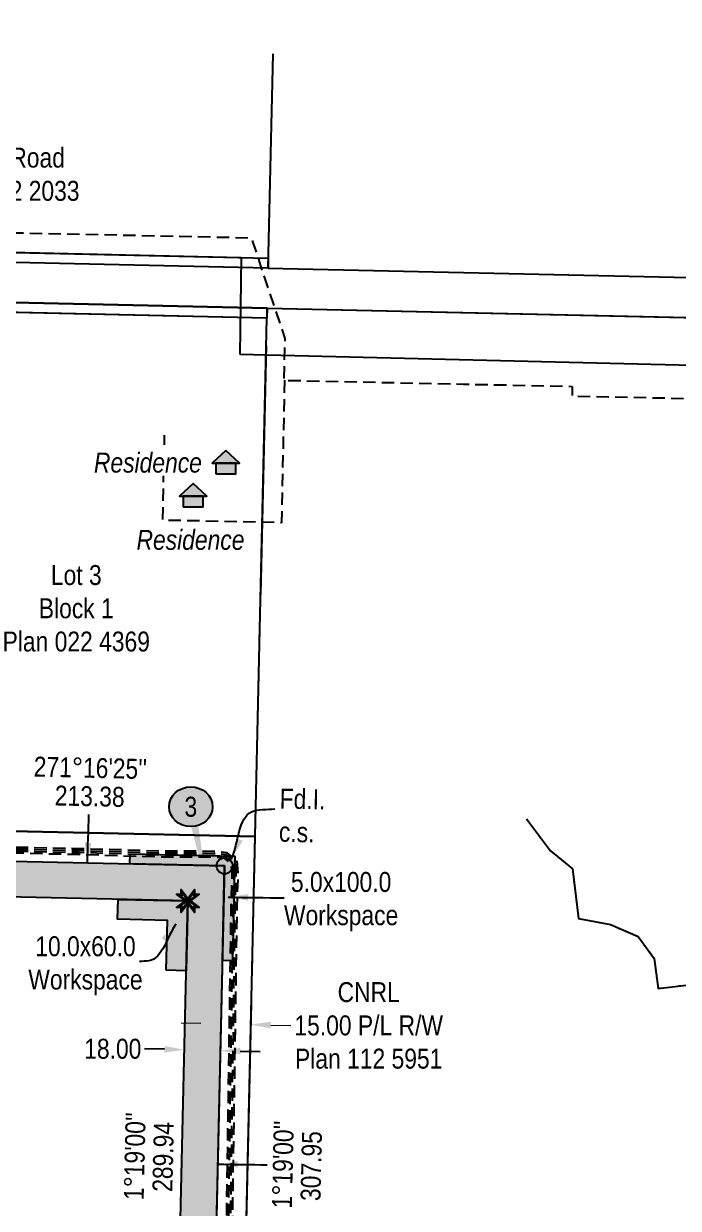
# Model space of a CAD drawing. Extents: x 397736 to 405633, y 6113180 to 6118658.
# Drawn here: x 399430 to 399758, y 6114453 to 6115047 of the extents above; entities that cross this region are included whole.
import ezdxf
from ezdxf.enums import TextEntityAlignment as Align

# ---------------------------------------------------------------- set-up
doc = ezdxf.new("R2010")
doc.units = 0
doc.header["$LTSCALE"] = 5
doc.header["$PDSIZE"] = 0.5
for name, pattern in [('foc-QUARTERLINE', [33, 25, -3, 2, -3]), ('foc-WHEELTRACKS', [2, 0.4, -1.6]), ('UG_PIPE', [1.875, 1.25, -0.625])]:
    doc.linetypes.add(name, pattern=pattern)
doc.layers.get('Defpoints').update_dxf_attribs({"color": 9})
for name, color, linetype in [('AS-PIPE-UG', 44, 'UG_PIPE'), ('AS-POWER', 104, 'foc-POWER'), ('AS-RESIDENCE', 14, 'Continuous'), ('AS-TELUS', 224, 'foc-TEL'), ('C-RW', 13, 'Continuous'), ('L-BD', 7, 'Continuous'), ('L-BD1', 253, 'Continuous'), ('L-MON', 1, 'Continuous'), ('L-MON-T', 1, 'Continuous'), ('L-SEC', 7, 'Continuous'), ('L-SECQ', 8, 'foc-QUARTERLINE'), ('L-TITLEDB', 4, 'Continuous'), ('L-TITLEDB-T', 4, 'Continuous'), ('P-CROSSINGS', 250, 'Continuous'), ('P-ELEVATION', 7, 'Continuous'), ('P-IOP3', 10, 'Continuous'), ('P-IOP3-H', 21, 'Continuous'), ('P-LTO', 14, 'Continuous'), ('P-PROPOSED', 10, 'Continuous'), ('P-PROPOSED-H', 21, 'Continuous'), ('P-TEMP-BLUE', 146, 'Continuous'), ('P-TEMP-BLUE-T', 146, 'Continuous'), ('P-TXT', 4, 'Continuous'), ('T-WATER-P3', 160, 'foc-WHEELTRACKS')]:
    doc.layers.add(name, color=color, linetype=linetype)
doc.layers.add('C-RW-T', color=13, linetype='Continuous', lineweight=9)
doc.layers.add('P-TEMP-BLUE-H', color=7, linetype='Continuous', true_color=0x99e6ff)
doc.styles.add('80', font='ARIALN.TTF', dxfattribs={"height": 10})
doc.styles.add('80CG', font='ARIALN.TTF', dxfattribs={"height": 10})
doc.styles.add('80L', font='ARIALN.TTF', dxfattribs={"height": 10})
doc.styles.add('foc-LtypeFont', font='ARIALN.TTF', dxfattribs={"height": 7.35})
doc.linetypes.add('foc-POWER', pattern='A,6,-1,["P",foc-LtypeFont,S=0.2,R=0,X=-0.625,Y=-0.75],-1.24,4', length=12.24)
doc.linetypes.add('foc-POWER-NOLINE', pattern='A,0,-4,["P",foc-LtypeFont,S=0.2,R=0,X=-0.625,Y=-0.75],-8.24', length=12.24)
doc.linetypes.add('foc-TEL', pattern='A,2,-1,["T",foc-LtypeFont,S=0.2,R=0,X=-0.425,Y=-0.75],-1.24,8', length=12.24)
doc.linetypes.add('foc-TEL-NOLINE', pattern='A,0,-2,["T",foc-LtypeFont,S=0.2,R=0,X=-0.425,Y=-0.75],-10.24', length=12.24)
doc.linetypes.add('foc-TOPO-flowdirection-NOLINE', pattern='A,0,[">",foc-LtypeFont,S=0.3,R=0,X=0,Y=-0.945],-20,[">",foc-LtypeFont,S=0.3,R=0,X=0,Y=-0.945],0', length=20)
doc.dimstyles.new('Compass 5 000', dxfattribs={"dimscale": 5, "dimtxt": 9, "dimasz": 2, "dimexe": 0.2, "dimexo": 0.0625, "dimgap": 0.5, "dimtad": 0, "dimtih": 1, "dimtoh": 1, "dimzin": 0, "dimdsep": 46, "dimtxsty": '80CG', "dimcen": 0.1, "dimse1": 1, "dimse2": 1, "dimclrd": 256, "dimclrt": 256, "dimaunit": 1, "dimadec": 4, "dimazin": 0, "dimtfac": 0.06, "dimtofl": 0, "dimtmove": 0, "dimatfit": 1, "dimfxl": 0.2, "dimtolj": 1, "dimtzin": 0, "dimlwd": -1, "dimarcsym": 0})

# ---------------------------------------------------------------- blocks, each defined once
blk = doc.blocks.new('*D40')
at = {"layer": 'C-RW-T', "transparency": 16777216}
for p, q in [((399518.88, 6114545.28), (399508.88, 6114545.51)), ((399553.87, 6114544.48), (399563.86, 6114544.25))]:
    blk.add_line(p, q, dxfattribs=at)
for points in [[(399518.92, 6114546.94), (399518.84, 6114543.61), (399528.88, 6114545.05)], [(399553.91, 6114546.15), (399553.83, 6114542.82), (399543.87, 6114544.71)]]:
    blk.add_solid(points, dxfattribs=at)
at = {"layer": 'Defpoints', "color": 0, "transparency": 16777216}
for p in [(399528.88, 6114545.05), (399526.45, 6114438.49), (399541.44, 6114438.15)]:
    blk.add_point(p, dxfattribs=at)
at = {"layer": 'C-RW-T', "transparency": 16777216, "insert": (399602.95, 6114544.25), "char_height": 10, "attachment_point": 5, "style": '80CG'}
blk.add_mtext('\\A1;CNRL\\P15.00 P/L R/W\\PPlan 112 5951', dxfattribs=at)
blk = doc.blocks.new('res_occ')
for points in [[(0.1, 0.89), (-1.26, -0.37), (1.46, -0.37)], [(-0.9, -1.43), (1.1, -1.43), (1.1, -0.37), (-0.9, -0.37)]]:
    blk.add_hatch(color=14).paths.add_polyline_path(points)
at = {"color": 14}
for points in [[(0.1, 0.89), (-1.26, -0.37), (1.46, -0.37)], [(-0.9, -1.43), (1.1, -1.43), (1.1, -0.37), (-0.9, -0.37)]]:
    blk.add_lwpolyline(points, close=True, dxfattribs=at)
blk = doc.blocks.new('*D49')
at = {"layer": 'Defpoints', "color": 0, "transparency": 16777216}
for p in [(399397.72, 6114932.5), (399370.84, 6114902.92), (399397.06, 6114902.34)]:
    blk.add_point(p, dxfattribs=at)
at = {"layer": 'L-TITLEDB-T', "transparency": 16777216}
for p, q in [((399371.72, 6114943.07), (399372.33, 6114970.97)), ((399372.33, 6114970.97), (399382.33, 6114970.97)), ((399370.62, 6114892.92), (399370.41, 6114882.92))]:
    blk.add_line(p, q, dxfattribs=at)
for points in [[(399370.06, 6114943.11), (399373.39, 6114943.03), (399371.5, 6114933.07)], [(399368.96, 6114892.95), (399372.29, 6114892.88), (399370.84, 6114902.92)]]:
    blk.add_solid(points, dxfattribs=at)
at = {"layer": 'L-TITLEDB-T', "transparency": 16777216, "insert": (399421.07, 6114970.97), "char_height": 10, "attachment_point": 5, "style": '80CG'}
blk.add_mtext('\\A1;30.18 Road\\PPlan 122 2033', dxfattribs=at)
blk = doc.blocks.new('fdia')
at = {"color": 255, "const_width": 1}
blk.add_lwpolyline([(-0.5, 0, 1), (0.5, 0, 1)], format="xyb", close=True, dxfattribs=at)
blk = doc.blocks.new('Fdiaa')
blk.add_blockref('fdia', (0, 0))
blk = doc.blocks.new('fdib')
at = {"color": 1, "const_width": 1.6}
blk.add_lwpolyline([(-0.4, 0, 1), (0.4, 0, 1)], format="xyb", close=True, dxfattribs=at)
at = {"color": 1}
blk.add_circle((0, 0), 0.8, dxfattribs=at)
blk = doc.blocks.new('Fdibb')
blk.add_blockref('fdib', (0, 0))
blk = doc.blocks.new('fdicc')
for name in ['Fdibb', 'Fdiaa']:
    blk.add_blockref(name, (0, 0))
blk = doc.blocks.new('FDI')
blk.add_blockref('fdicc', (0, 0))
blk = doc.blocks.new('*D69')
at = {"layer": 'Defpoints', "color": 0, "transparency": 16777216}
for p in [(399510.61, 6114532.1), (399509.45, 6114481.13), (399527.44, 6114480.72)]:
    blk.add_point(p, dxfattribs=at)
at = {"layer": 'P-TXT', "transparency": 16777216}
for p, q in [((399500.62, 6114532.33), (399490.62, 6114532.55)), ((399538.6, 6114531.46), (399548.6, 6114531.23))]:
    blk.add_line(p, q, dxfattribs=at)
for points in [[(399500.65, 6114533.99), (399500.58, 6114530.66), (399510.61, 6114532.1)], [(399538.64, 6114533.13), (399538.56, 6114529.79), (399528.6, 6114531.69)]]:
    blk.add_solid(points, dxfattribs=at)
at = {"layer": 'P-TXT', "transparency": 16777216, "insert": (399474.68, 6114532.55), "char_height": 10, "attachment_point": 5, "style": '80CG'}
blk.add_mtext('\\A1;18.00', dxfattribs=at)
blk = doc.blocks.new('*U73')
at = {"layer": 'P-ELEVATION'}
h = blk.add_hatch(color=111, dxfattribs=at)
h.dxf.hatch_style = 1
edge = h.paths.add_edge_path()
edge.add_ellipse((0, 0), major_axis=(-10.94, 0), ratio=0.913794, start_angle=0, end_angle=360)
at = {"layer": 'P-ELEVATION', "color": 7, "flags": 128}
blk.add_lwpolyline([(0, 0, 5, 0, 0), (7.72, -38.46, 0, 0, 0)], format="xyseb", dxfattribs=at)
at = {"layer": 'P-ELEVATION', "color": 7}
blk.add_ellipse((0, 0), major_axis=(-10.94, 0), ratio=0.913794, dxfattribs=at)
at = {"layer": 'P-ELEVATION', "style": '80'}
blk.add_attdef('BEND', text='', height=10, dxfattribs=at).set_placement((0, 0), align=Align.MIDDLE_CENTER)
blk = doc.blocks.new('TEMP')
h = blk.add_hatch(color=255)
h.dxf.hatch_style = 1
h.paths.add_polyline_path([(0, 0.25), (-0.67, 1.15), (-0.67, 0.67), (-1.15, 0.67), (-0.25, 0), (-1.15, -0.67), (-0.67, -0.67), (-0.67, -1.15), (0, -0.25), (0.67, -1.15), (0.67, -0.67), (1.15, -0.67), (0.25, 0), (1.15, 0.67), (0.67, 0.67), (0.67, 1.15)])
h.paths.add_polyline_path([(0.57, 0.85), (0.57, 0.57), (0.85, 0.57), (0.08, 0), (0.85, -0.57), (0.57, -0.57), (0.57, -0.85), (0, -0.08), (-0.57, -0.85), (-0.57, -0.57), (-0.85, -0.57), (-0.08, 0), (-0.85, 0.57), (-0.57, 0.57), (-0.57, 0.85), (0, 0.08)], flags=16)
h = blk.add_hatch(color=1)
h.dxf.hatch_style = 1
h.paths.add_polyline_path([(0, 0.08), (-0.57, 0.85), (-0.57, 0.57), (-0.85, 0.57), (-0.08, 0), (-0.85, -0.57), (-0.57, -0.57), (-0.57, -0.85), (0, -0.08), (0.57, -0.85), (0.57, -0.57), (0.85, -0.57), (0.08, 0), (0.85, 0.57), (0.57, 0.57), (0.57, 0.85)])
at = {"color": 1}
for p, q in [((-0.08, 0), (0.08, 0)), ((0, 0.08), (0, -0.08))]:
    blk.add_line(p, q, dxfattribs=at)
at = {"color": 255, "flags": 128}
blk.add_lwpolyline([(-0.25, 0), (-1.15, 0.67), (-0.67, 0.67), (-0.67, 1.15), (0, 0.25), (0.67, 1.15), (0.67, 0.67), (1.15, 0.67), (0.25, 0), (1.15, -0.67), (0.67, -0.67), (0.67, -1.15), (0, -0.25), (-0.67, -1.15), (-0.67, -0.67), (-1.15, -0.67)], close=True, dxfattribs=at)
at = {"color": 1, "flags": 128}
blk.add_lwpolyline([(-0.08, 0), (-0.85, 0.57), (-0.57, 0.57), (-0.57, 0.85), (0, 0.08), (0.57, 0.85), (0.57, 0.57), (0.85, 0.57), (0.08, 0), (0.85, -0.57), (0.57, -0.57), (0.57, -0.85), (0, -0.08), (-0.57, -0.85), (-0.57, -0.57), (-0.85, -0.57)], close=True, dxfattribs=at)

msp = doc.modelspace()

# ---------------------------------------------------------------- hatches: boundary and pattern name
at = {"layer": 'P-IOP3-H'}
h = msp.add_hatch(color=256, dxfattribs=at)
h.dxf.hatch_style = 1
h.paths.add_polyline_path([(399538.691, 6114316.198), (399505.652, 6114316.95), (399512.305, 6114606.708), (399299.06, 6114611.447), (399304.452, 6114846.594), (399069.78, 6114851.786), (399070.178, 6114869.775), (399322.853, 6114864.185), (399317.461, 6114629.036), (399530.707, 6114624.297), (399524.054, 6114334.529), (399539.101, 6114334.187)])
at = {"layer": 'P-PROPOSED-H'}
h = msp.add_hatch(color=256, dxfattribs=at)
h.dxf.hatch_style = 1
h.paths.add_polyline_path([(399070.178, 6114869.775), (399322.853, 6114864.185), (399317.461, 6114629.036), (399530.707, 6114624.297), (399524.054, 6114334.529), (399682.488, 6114330.922), (399675.795, 6114037.102), (399657.806, 6114037.511), (399664.09, 6114313.343), (399505.652, 6114316.95), (399512.305, 6114606.708), (399299.06, 6114611.447), (399304.452, 6114846.594), (399069.78, 6114851.786)])
at = {"layer": 'P-TEMP-BLUE-H'}
h = msp.add_hatch(color=256, dxfattribs=at)
h.dxf.hatch_style = 1
h.paths.add_polyline_path([(399483.353, 6114630.349), (399535.822, 6114629.183), (399534.627, 6114576.715), (399529.617, 6114576.829), (399530.707, 6114624.297), (399483.242, 6114625.352)])
h = msp.add_hatch(color=256, dxfattribs=at)
h.dxf.hatch_style = 1
h.paths.add_polyline_path([(399501.508, 6114571.956), (399502.082, 6114596.937), (399477.101, 6114597.492), (399477.323, 6114607.486), (399512.305, 6114606.708), (399511.502, 6114571.727)])

# ---------------------------------------------------------------- linework, layer by layer
at = {"layer": 'AS-PIPE-UG', "flags": 128}
for points in [[(398760.272, 6114905.55), (398760.622, 6114920.648), (398761.184, 6114944.967), (398761.204, 6114945.816), (398761.207, 6114945.966), (398761.432, 6114955.676), (399544.056, 6114939.192), (399560.905, 6114888.716), (399560.425, 6114867.72), (399560.736, 6114867.714), (399650.369, 6114865.825), (399704.982, 6114864.675), (399704.882, 6114859.859), (399793.575, 6114857.989), (399793.676, 6114862.806), (399893.879, 6114860.695), (399918.104, 6114860.184), (400045.484, 6114857.5), (400343.068, 6114851.228), (400343.543, 6114872.237), (400353.229, 6114872.024), (400359.757, 6114871.881)], [(399597.615, 6114040.851), (399591.43, 6114040.819), (399586, 6114040.325), (399573.963, 6114038.928), (399553.005, 6114039.805), (399545.731, 6114041.186), (399536.662, 6114046.108), (399532.379, 6114049.096), (399529.035, 6114053.1), (399528.006, 6114055.891), (399526.876, 6114064.932), (399526.956, 6114076.446), (399526.852, 6114113.861), (399526.448, 6114126.804), (399526.912, 6114137.908), (399527.932, 6114175.851), (399528.737, 6114218.678), (399528.934, 6114242.918), (399529.424, 6114273.25), (399530.278, 6114298.423), (399530.645, 6114328.912), (399531.457, 6114357.642), (399535.023, 6114604.171), (399535.556, 6114620.461), (399535.04, 6114625.869), (399531.254, 6114628.854), (399526.739, 6114629.568), (399499.164, 6114629.659), (399457.838, 6114630.917), (399403.361, 6114632.022), (399346.939, 6114635.139), (399333.752, 6114635.461), (399327.962, 6114638.172), (399326.261, 6114643.765), (399326.915, 6114845.022), (399327.211, 6114861.704), (399325.206, 6114867.618), (399322.592, 6114869.622), (399305.088, 6114869.224), (399275.919, 6114869.947), (399233.67, 6114870.714), (399189.723, 6114871.4), (399149.282, 6114873.231), (399092.366, 6114877.191)], [(399597.61, 6114041.851), (399591.382, 6114041.818), (399585.897, 6114041.319), (399573.926, 6114039.93), (399553.12, 6114040.801), (399546.071, 6114042.139), (399537.188, 6114046.96), (399533.061, 6114049.839), (399531, 6114052.306), (399529.728, 6114054.229), (399528.961, 6114056.307), (399527.876, 6114064.991), (399527.955, 6114076.444), (399527.851, 6114113.878), (399527.449, 6114126.798), (399527.911, 6114137.873), (399528.932, 6114175.828), (399529.736, 6114218.664), (399529.933, 6114242.906), (399530.424, 6114273.225), (399531.278, 6114298.4), (399531.645, 6114328.892), (399532.456, 6114357.614), (399536.022, 6114604.147), (399536.557, 6114620.492), (399535.995, 6114626.389), (399531.668, 6114629.801), (399526.819, 6114630.567), (399499.181, 6114630.659), (399457.863, 6114631.916), (399403.399, 6114633.021), (399346.979, 6114636.138), (399333.986, 6114636.455), (399328.789, 6114638.889), (399327.261, 6114643.912), (399327.915, 6114845.012), (399328.214, 6114861.86), (399326.055, 6114868.227), (399322.921, 6114870.629), (399305.089, 6114870.224), (399275.94, 6114870.946), (399233.687, 6114871.713), (399189.753, 6114872.399), (399149.339, 6114874.229), (399092.435, 6114878.188)], [(399597.605, 6114042.85), (399591.334, 6114042.818), (399585.794, 6114042.314), (399573.889, 6114040.932), (399553.234, 6114041.796), (399546.41, 6114043.092), (399537.714, 6114047.812), (399533.742, 6114050.583), (399530.66, 6114055.185), (399529.917, 6114056.722), (399528.876, 6114065.049), (399528.955, 6114076.442), (399528.851, 6114113.895), (399528.449, 6114126.793), (399528.91, 6114137.839), (399529.931, 6114175.806), (399530.736, 6114218.651), (399530.933, 6114242.894), (399531.423, 6114273.2), (399532.277, 6114298.377), (399532.644, 6114328.872), (399533.456, 6114357.585), (399537.021, 6114604.123), (399537.558, 6114620.523), (399536.95, 6114626.909), (399532.082, 6114630.748), (399526.899, 6114631.566), (399499.198, 6114631.659), (399457.888, 6114632.915), (399403.437, 6114634.02), (399347.019, 6114637.137), (399334.22, 6114637.449), (399329.616, 6114639.606), (399328.261, 6114644.059), (399328.915, 6114845.002), (399329.217, 6114862.016), (399326.904, 6114868.836), (399323.25, 6114871.636), (399305.09, 6114871.224), (399275.961, 6114871.945), (399233.704, 6114872.712), (399189.783, 6114873.398), (399149.396, 6114875.227), (399092.504, 6114879.185)], [(399527.05, 6114055.476), (399525.876, 6114064.873), (399525.956, 6114076.448), (399525.852, 6114113.844), (399525.448, 6114126.809), (399525.913, 6114137.942), (399526.933, 6114175.874), (399527.737, 6114218.691), (399527.934, 6114242.93), (399528.425, 6114273.275), (399529.279, 6114298.446), (399529.646, 6114328.932), (399530.458, 6114357.67), (399534.023, 6114604.194), (399534.555, 6114620.43), (399534.086, 6114625.348), (399530.84, 6114627.908), (399526.659, 6114628.568), (399499.147, 6114628.66), (399457.812, 6114629.917), (399403.324, 6114631.023), (399346.899, 6114634.14), (399333.518, 6114634.467), (399327.135, 6114637.456), (399325.261, 6114643.618), (399325.916, 6114845.033), (399326.209, 6114861.548), (399324.357, 6114867.01), (399322.263, 6114868.614), (399305.087, 6114868.224), (399275.897, 6114868.947), (399233.653, 6114869.714), (399189.692, 6114870.4), (399149.224, 6114872.233), (399092.296, 6114876.194)], [(399560.736, 6114867.714), (399559.233, 6114796.327), (399499.743, 6114797.58), (399500.641, 6114840.249)]]:
    msp.add_lwpolyline(points, dxfattribs=at)
at = {"layer": 'AS-POWER', "linetype": 'foc-POWER-NOLINE'}
msp.add_line((399054.551, 6114940.16), (399539.028, 6114929.335), dxfattribs=at)
at = {"layer": 'AS-POWER'}
for p, q in [((399539.028, 6114929.335), (399538.396, 6114880.794)), ((399538.396, 6114880.794), (399954.764, 6114870.659))]:
    msp.add_line(p, q, dxfattribs=at)
at = {"layer": 'AS-TELUS', "linetype": 'foc-TEL-NOLINE', "flags": 128}
msp.add_lwpolyline([(398745.577, 6114921.917), (399552.08, 6114903.915), (400358.565, 6114885.882)], dxfattribs=at)
at = {"layer": 'C-RW', "flags": 128}
msp.add_lwpolyline([(399556.694, 6114006.087), (399556.699, 6114021.082), (399531.969, 6114021.089), (399546.044, 6114638.954), (399332.795, 6114643.693), (399338.187, 6114878.844), (398744.895, 6114891.969), (398744.553, 6114876.979), (399322.853, 6114864.185), (399317.461, 6114629.036), (399530.707, 6114624.297), (399523.641, 6114316.541), (399518.685, 6114100.682), (399516.629, 6114006.099)], close=True, dxfattribs=at)
at = {"layer": 'L-SEC', "flags": 128}
for points in [[(399552.497, 6114924.004), (398746.036, 6114942.021)], [(399552.497, 6114924.004), (400359.007, 6114905.987)], [(399552.08, 6114903.915), (398745.578, 6114921.964)], [(399552.08, 6114903.915), (400358.675, 6114885.962)]]:
    msp.add_lwpolyline(points, dxfattribs=at)
at = {"layer": 'L-SECQ'}
msp.add_line((399552.54, 6114924.003), (399554.996, 6115031.327), dxfattribs=at)
at = {"layer": 'L-SECQ', "flags": 128}
msp.add_lwpolyline([(399533.774, 6114100.33), (399551.965, 6114898.888), (399552.08, 6114903.915)], dxfattribs=at)
at = {"layer": 'L-TITLEDB', "flags": 128}
msp.add_lwpolyline([(398753.454, 6115046.504), (398751.412, 6114956.92), (398761.176, 6114946.715), (399552.609, 6114929.031), (399552.497, 6114924.004), (398746.036, 6114942.021), (398747.859, 6115022.019)], dxfattribs=at)
for points in [[(398755.569, 6114916.711), (398745.247, 6114907.406), (398745.578, 6114921.964), (399552.08, 6114903.915), (399551.965, 6114898.888)], [(399338.756, 6114903.647), (399332.795, 6114643.693), (399546.044, 6114638.954), (399551.965, 6114898.888)]]:
    msp.add_lwpolyline(points, close=True, dxfattribs=at)
at = {"layer": 'P-IOP3', "flags": 128}
msp.add_lwpolyline([(399538.691, 6114316.198), (399505.652, 6114316.95), (399512.305, 6114606.708), (399299.06, 6114611.447), (399304.452, 6114846.594), (399069.78, 6114851.786), (399070.178, 6114869.775), (399322.853, 6114864.185), (399317.461, 6114629.036), (399530.707, 6114624.297), (399524.054, 6114334.529), (399539.101, 6114334.187)], close=True, dxfattribs=at)
at = {"layer": 'P-TEMP-BLUE', "flags": 128}
for points in [[(399483.353, 6114630.349), (399535.822, 6114629.183), (399534.627, 6114576.715), (399529.617, 6114576.829), (399530.707, 6114624.297), (399483.242, 6114625.352)], [(399501.508, 6114571.956), (399502.082, 6114596.937), (399477.101, 6114597.492), (399477.323, 6114607.486), (399512.305, 6114606.708), (399511.502, 6114571.727)]]:
    msp.add_lwpolyline(points, close=True, dxfattribs=at)
at = {"layer": 'T-WATER-P3', "flags": 128}
msp.add_lwpolyline([(399682.114, 6114647.808), (399694.103, 6114631.822), (399705.092, 6114622.832), (399708.089, 6114597.857), (399724.073, 6114594.86), (399738.059, 6114588.865), (399746.051, 6114577.876), (399748.049, 6114562.892), (399782.015, 6114566.886), (399795.002, 6114572.881), (399804.992, 6114582.871), (399852.944, 6114595.857), (399909.887, 6114599.854), (399929.867, 6114599.853), (399954.842, 6114614.838), (399970.826, 6114617.836), (400009.787, 6114617.835), (400037.759, 6114609.844), (400064.732, 6114597.854), (400078.718, 6114604.848), (400091.705, 6114601.85), (400102.694, 6114610.842), (400115.681, 6114617.835), (400131.665, 6114620.831), (400147.649, 6114617.835), (400172.624, 6114603.848), (400183.613, 6114594.857), (400202.594, 6114573.879), (400214.582, 6114565.886), (400223.573, 6114553.897), (400235.561, 6114546.905), (400258.538, 6114528.922), (400278.519, 6114507.944), (400301.496, 6114492.958)], dxfattribs=at)
at = {"layer": 'T-WATER-P3', "linetype": 'foc-TOPO-flowdirection-NOLINE', "flags": 128}
msp.add_lwpolyline([(399682.114, 6114647.808), (399694.103, 6114631.822), (399705.092, 6114622.832), (399708.089, 6114597.857), (399724.073, 6114594.86), (399738.059, 6114588.865), (399746.051, 6114577.876), (399748.049, 6114562.892), (399782.015, 6114566.886), (399795.002, 6114572.881), (399804.992, 6114582.871), (399852.944, 6114595.857), (399909.887, 6114599.854), (399929.867, 6114599.853), (399954.842, 6114614.838), (399970.826, 6114617.836), (400009.787, 6114617.835), (400037.759, 6114609.844), (400064.732, 6114597.854), (400078.718, 6114604.848), (400091.705, 6114601.85), (400102.694, 6114610.842), (400115.681, 6114617.835), (400131.665, 6114620.831), (400147.649, 6114617.835), (400172.624, 6114603.848), (400183.613, 6114594.857), (400202.594, 6114573.879), (400214.582, 6114565.886), (400223.573, 6114553.897), (400235.561, 6114546.905), (400258.538, 6114528.922), (400278.519, 6114507.944), (400301.496, 6114492.958)], dxfattribs=at)

# ---------------------------------------------------------------- block references
at = {"layer": 'AS-RESIDENCE'}
for p, xscale, yscale, zscale in [((399530.868, 6114828.038), 4.998114999999797, 4.998114999999797, 4.998114999999797), ((399514.478, 6114811.509), 4.998114999999862, 4.998114999999862, 4.998114999999862)]:
    msp.add_blockref('res_occ', p, dxfattribs=dict(at, xscale=xscale, yscale=yscale, zscale=zscale))
at = {"layer": 'L-MON'}
for name, p, xscale, yscale, zscale in [('FDI', (399530.707, 6114624.297), 4.99813384999992, 4.99813384999992, 4.99813384999992), ('TEMP', (399512.305, 6114606.708), 4.998133849999982, 4.998133849999982, 4.998133849999982)]:
    msp.add_blockref(name, p, dxfattribs=dict(at, xscale=xscale, yscale=yscale, zscale=zscale))
at = {"layer": 'P-CROSSINGS', "xscale": 0.99962677, "yscale": 0.99962677, "zscale": 0.99962677}
msp.add_blockref('*U73', (399513.792, 6114653.949), dxfattribs=at).add_auto_attribs({'BEND': '3'})

# ---------------------------------------------------------------- texts
at = {"layer": 'AS-RESIDENCE', "insert": (399513.624, 6114787.658), "char_height": 9.99623, "width": 53.92005, "attachment_point": 5, "style": '80CG'}
msp.add_mtext('\\A1;{\\fArial Narrow|b0|i1|c0|p34;Residence}', dxfattribs=at)
at = {"layer": 'L-BD', "style": '80L'}
for s, height, p in [("271°16'25''", 9.99627, (399463.437, 6114673.453)), ('213.38', 9.9963, (399463.12, 6114659.212))]:
    msp.add_text(s, height=height, rotation=358.7269, dxfattribs=at).set_placement(p, align=Align.MIDDLE)
at = {"layer": 'L-BD', "insert": (399554.415, 6114452.003), "char_height": 9.99627, "width": 43.54895, "attachment_point": 1, "rotation": 88.695, "line_spacing_factor": 0.855, "style": '80L'}
msp.add_mtext("\\pi0.66367;1°19'00'' \\P\\pi4.72763;307.95", dxfattribs=at)
at = {"layer": 'L-BD1', "linetype": 'Continuous', "style": '80L'}
for s, p in [("1°19'00''", (399485.65, 6114478.727)), ('289.94', (399499.891, 6114478.403))]:
    msp.add_text(s, height=9.9963, rotation=88.695, dxfattribs=at).set_placement(p, align=Align.MIDDLE)
at = {"layer": 'L-TITLEDB-T', "insert": (399456.371, 6114753.358), "char_height": 9.99623, "width": 73.4011, "attachment_point": 5, "style": '80CG'}
msp.add_mtext('\\A1;Lot 3\\PBlock 1\\PPlan 022 4369', dxfattribs=at)
at = {"layer": 'P-TEMP-BLUE-T', "char_height": 10, "width": 56.90081, "attachment_point": 5, "style": '80CG'}
for s, insert in [('\\A1;5.0x100.0\\PWorkspace', (399589.127, 6114606.392)), ('\\A1;10.0x60.0\\PWorkspace', (399460.979, 6114574.15))]:
    msp.add_mtext(s, dxfattribs=dict(at, insert=insert))

# ---------------------------------------------------------------- dimensions: what is measured, and where the dimension line sits
at = {"layer": 'C-RW-T'}
dim = msp.add_linear_dim(base=(399528.879, 6114545.051), p1=(399541.444, 6114438.152), p2=(399526.453, 6114438.493), angle=178.695803, text='CNRL\\P15.00 P/L R/W\\PPlan 112 5951', dimstyle='Compass 5 000', dxfattribs=at)
dim.commit()
dim.dimension.update_dxf_attribs({"geometry": '*D40', "text_midpoint": (399602.951, 6114544.254), "dimtype": 161})
at = {"layer": 'L-TITLEDB-T'}
dim = msp.add_linear_dim(base=(399370.843, 6114902.915), p1=(399397.718, 6114932.499), p2=(399397.058, 6114902.342), angle=268.746745, text='30.18 Road\\PPlan 122 2033', dimstyle='Compass 5 000', dxfattribs=at)
dim.commit()
dim.dimension.update_dxf_attribs({"geometry": '*D49', "text_midpoint": (399421.067, 6114970.968), "dimtype": 161})
at = {"layer": 'P-TXT'}
dim = msp.add_linear_dim(base=(399510.613, 6114532.099), p1=(399527.441, 6114480.723), p2=(399509.452, 6114481.133), angle=178.695045, text='18.00', dimstyle='Compass 5 000', dxfattribs=at)
dim.commit()
dim.dimension.update_dxf_attribs({"geometry": '*D69', "text_midpoint": (399474.681, 6114532.554), "dimtype": 161})

# ---------------------------------------------------------------- leaders
at = {"layer": 'L-BD', "path_type": 1}
for points in [[(399461.968, 6114625.825), (399462.696, 6114650.094)], [(399527.304, 6114474.722), (399551.992, 6114474.46)]]:
    msp.add_leader(points, dimstyle='Compass 5 000', override={"dimgap": 0.5, "dimtad": 0}, dxfattribs=at)
at = {"layer": 'P-TEMP-BLUE-T', "path_type": 1}
for points in [[(399532.524, 6114608.604), (399560.539, 6114608.253)], [(399506.348, 6114595.203), (399492.756, 6114576.629), (399487.995, 6114576.399)]]:
    msp.add_leader(points, dimstyle='Compass 5 000', override={"dimgap": 0.5, "dimtad": 0}, dxfattribs=at)

# ---------------------------------------------------------------- next in the draw order: texts
at = {"layer": 'L-MON-T', "insert": (399558.459, 6114663.063), "char_height": 9.9963, "width": 22.03583, "attachment_point": 1, "rotation": 358.726916, "style": '80L', "bg_fill": 2}
msp.add_mtext('Fd.I.\\Pc.s.', dxfattribs=at)

# ---------------------------------------------------------------- next in the draw order: linework, layer by layer
at = {"layer": 'P-LTO', "flags": 128}
msp.add_lwpolyline([(399070.178, 6114869.775), (399322.853, 6114864.185), (399317.461, 6114629.036), (399530.707, 6114624.297), (399524.054, 6114334.529), (399682.488, 6114330.922), (399675.795, 6114037.102), (399657.806, 6114037.511), (399664.09, 6114313.343), (399505.652, 6114316.95), (399512.305, 6114606.708), (399299.06, 6114611.447), (399304.452, 6114846.594), (399069.78, 6114851.786)], close=True, dxfattribs=at)
at = {"layer": 'P-PROPOSED', "flags": 128}
msp.add_lwpolyline([(399070.178, 6114869.775), (399322.853, 6114864.185), (399317.461, 6114629.036), (399530.707, 6114624.297), (399524.054, 6114334.529), (399682.488, 6114330.922), (399675.795, 6114037.102), (399657.806, 6114037.511), (399664.09, 6114313.343), (399505.652, 6114316.95), (399512.305, 6114606.708), (399299.06, 6114611.447), (399304.452, 6114846.594), (399069.78, 6114851.786)], close=True, dxfattribs=at)

# ---------------------------------------------------------------- next in the draw order: leaders
at = {"layer": 'L-MON-T', "path_type": 1}
msp.add_leader([(399534.391, 6114628.276), (399544.28, 6114651.43), (399555.84, 6114652.911)], dimstyle='Compass 5 000', override={"dimgap": 0.5, "dimtad": 0}, dxfattribs=at)

# ---------------------------------------------------------------- next in the draw order: texts
at = {"layer": 'AS-RESIDENCE', "insert": (399492.281, 6114826.385), "char_height": 9.99623, "width": 53.92005, "attachment_point": 5, "style": '80CG', "bg_fill": 3, "box_fill_scale": 1.15, "bg_fill_color": 256, "bg_fill_true_color": 256, "bg_fill_transparency": 0}
msp.add_mtext('\\A1;{\\fArial Narrow|b0|i1|c0|p34;Residence}', dxfattribs=at)

doc.saveas('drawing.dxf')
